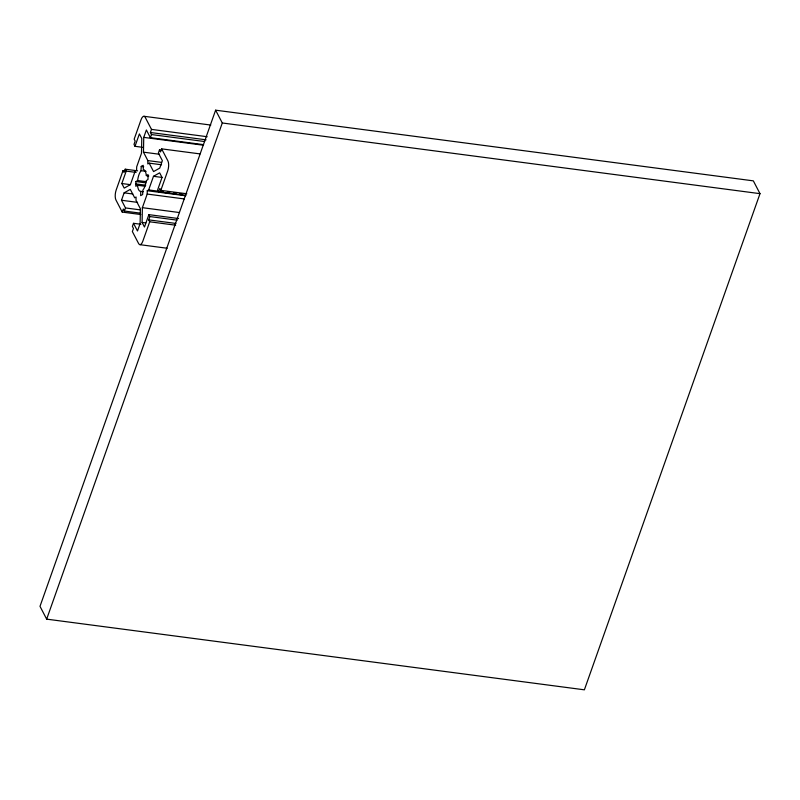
<?xml version="1.0" encoding="UTF-8"?>
<svg xmlns="http://www.w3.org/2000/svg" width="800" height="800" viewBox="0 0 800 800"><rect width="100%" height="100%" fill="white"/><g stroke="black" fill="none" stroke-linecap="round" stroke-linejoin="round"><path stroke-width="1.2" d="M146.33 181.68L137.66 180.54L135.88 181.54L135.78 186.28L137.57 185.27L144.99 186.25M143.22 191.7L140.74 191.37L140.66 195.64L142.64 194.53L142.88 190.12A11.02 4.25 -82.5 0 0 146.18 180.81L147.99 179.41L148.08 174.67L146.28 175.3A11.02 4.25 -82.5 0 0 143.29 169.54L143.21 165.31L141.23 166.42L140.98 170.84A11.02 4.25 -82.5 0 0 137.69 180.14L137.66 180.54M178.58 218.55L148.87 214.64L144.48 227.04L142.09 222.45L142.38 207.68L147.2 194.06L147.26 190.72L148.66 189.93L158.56 191.23M161.56 164.78L149.19 163.15L147.79 163.94L147.85 160.59L143.46 152.16L143.75 137.38L146.38 129.97L150.37 137.65L203.6 144.65M125.52 170.91L123.04 170.59L116.17 190.02A7.35 2.83 -82.5 0 0 115.97 200.06L122.23 212.09L140.8 214.53M137.59 170.83L125.21 169.2L124.04 172.51L123.04 170.59M142.42 147.29L135 146.31L139.39 133.91L141.78 138.5L141.49 153.27L136.67 166.89L136.6 170.23L135.2 171.02L130.38 184.64L124.21 188.11L121.82 183.52L126.21 171.12L125.21 169.2M140.49 213.16L124.4 211.04L125.49 207.94L121.5 200.26L124.12 192.85L130.29 189.37L134.68 197.8L136.08 197.01L136.01 200.36L140.4 208.79L140.11 223.57L137.49 230.98L133.49 223.3L140.92 224.28M122.23 212.09L123.33 208.99L124.4 211.04M150.37 137.65L151.47 134.55L150.41 132.5L151.5 129.4L145.24 117.37A7.35 2.83 -82.5 0 0 141.05 119.73L134.17 139.16L135.17 141.08L134 144.39L135 146.31M133.49 223.3L132.39 226.4L133.46 228.45L132.36 231.55L138.63 243.58A7.35 2.83 -82.5 0 0 142.82 241.22L149.7 221.79L148.7 219.87L149.87 216.56L148.87 214.64M161.94 150.24L159.47 149.91L158.37 153.01L162.37 160.69L159.75 168.1L153.57 171.58L149.19 163.15M200.01 153.9L161.63 148.86L160.53 151.96L159.47 149.91M148.66 189.93L153.48 176.31L159.65 172.84L162.04 177.43L157.65 189.83L158.65 191.75L185.88 195.33M158.65 191.75L159.82 188.45L160.82 190.37L186.82 193.78M160.82 190.37L167.7 170.93A7.35 2.83 -82.5 0 0 167.9 160.89L161.63 148.86M215.62 110.18L40 606.34L46.66 619.14L584.38 689.82L760 193.66L753.34 180.86L215.62 110.18L222.29 122.98L46.66 619.14M135.83 183.91L145.73 185.21M140.74 191.37L140.58 191.41A11.02 4.25 -82.5 0 1 137.58 185.65L137.57 185.27M222.29 122.98L760 193.66M143.95 116.28L210.79 125.06M151.5 129.4L207.21 136.72M150.41 132.5L206.11 139.82M151.47 134.55L204.7 141.55M143.75 137.38L203.17 145.19M143.46 152.16L159.56 154.27M147.85 160.59L161.47 162.38M141.23 166.42L143.71 166.75M141.15 170.69L146.1 171.34M126.21 171.12L136.12 172.42M153.48 176.31L162.15 177.45M146.3 175.68L148.77 176M135.88 181.54L145.78 182.85M121.82 183.52L130.49 184.66M161.04 191.56L163.52 191.88M167.23 192.37L169.7 192.69M173.42 193.18L175.89 193.51M179.61 194L182.08 194.32M147.26 190.72L185.64 195.76M147.2 194.06L184.33 198.94M124.12 192.85L132.79 193.99M121.5 200.26L137.59 202.37M142.38 207.68L179.51 212.56M125.49 207.94L140.35 209.89M149.87 216.56L177.1 220.14M148.7 219.87L175.93 223.45M149.7 221.79L175.69 225.21M142.09 222.45L145.8 222.94M139.92 244.67L167.15 248.25"/></g></svg>
